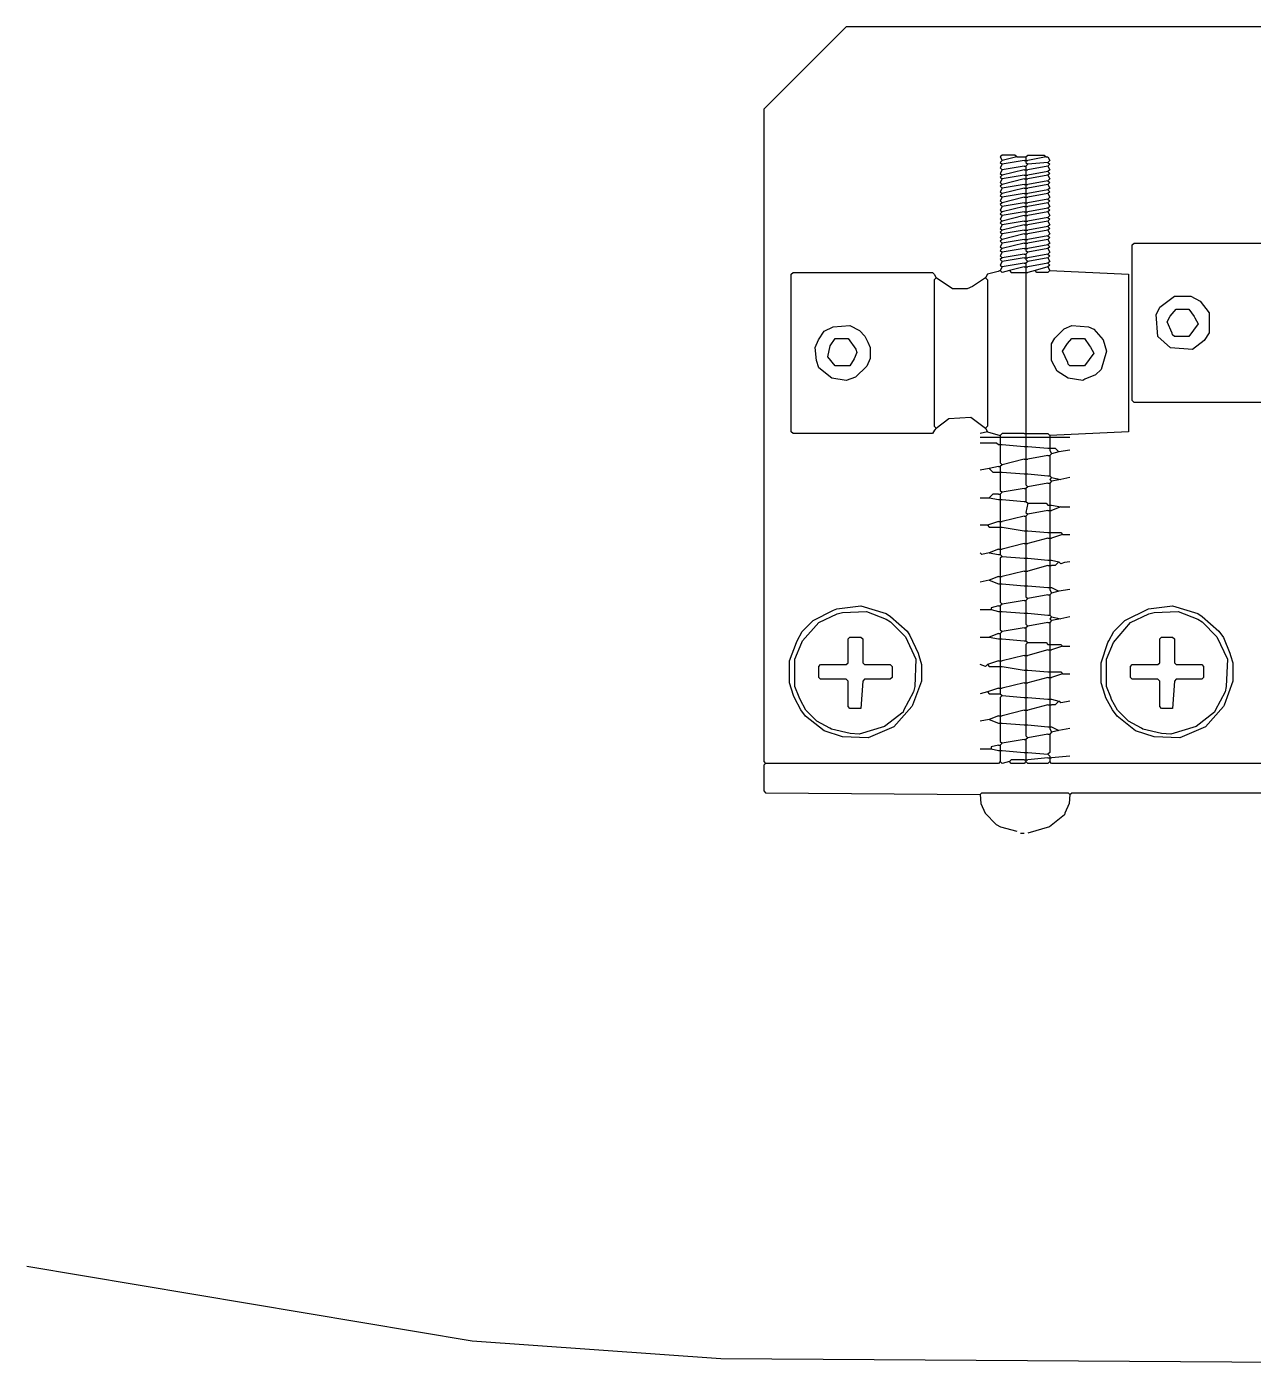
# Model space of a CAD drawing. Extents: x 49 to 882, y -9 to 1184.
# Drawn here: x 134.4 to 200.5, y 6.5 to 79 of the extents above; entities that cross this region are included whole.
import ezdxf

# ---------------------------------------------------------------- set-up
doc = ezdxf.new("R2010")
doc.units = 0
doc.layers.add('Body', color=7, linetype='CONTINUOUS')
doc.layers.add('Hrdware', color=7, linetype='CONTINUOUS')

msp = doc.modelspace()

# ---------------------------------------------------------------- linework, layer by layer
at = {"layer": 'Body', "linetype": 'CONTINUOUS'}
for p, q in [((158.379489, 8.052565, -2), (134.359798, 12.086997, -2)), ((171.795522, 7.099512, -2), (158.379489, 8.052565, -2)), ((255.848362, 6.544596, -2), (171.795522, 7.099512, -2))]:
    msp.add_line(p, q, dxfattribs=at)
at = {"layer": 'Hrdware', "linetype": 'CONTINUOUS'}
for p, q in [((187.754078, 71.948173, -1), (186.963169, 71.750446, -1)), ((188.149532, 71.750446, -1), (186.963169, 71.552719, -1)), ((187.754078, 71.948173, -1), (188.149532, 71.948173, -1)), ((188.149532, 71.948173, -1), (188.248396, 71.948173, -1)), ((188.149532, 71.750446, -1), (188.248396, 71.750446, -1)), ((188.248396, 71.948173, -1), (188.248396, 71.84931, -1)), ((188.248396, 71.84931, -1), (188.248396, 71.750446, -1)), ((188.248396, 71.750446, -1), (188.347259, 71.750446, -1)), ((188.248396, 71.750446, -1), (188.248396, 71.651583, -1)), ((189.335895, 71.948173, -1), (188.347259, 71.750446, -1)), ((188.149532, 71.453855, -1), (186.963169, 71.256128, -1)), ((188.149532, 71.256128, -1), (186.963169, 70.959537, -1)), ((188.149532, 71.453855, -1), (188.248396, 71.453855, -1)), ((188.149532, 71.256128, -1), (188.248396, 71.256128, -1)), ((188.248396, 71.651583, -1), (188.347259, 71.552719, -1)), ((188.347259, 71.552719, -1), (188.248396, 71.453855, -1)), ((188.248396, 71.453855, -1), (188.248396, 71.354992, -1)), ((188.248396, 71.354992, -1), (188.248396, 71.256128, -1)), ((188.248396, 71.256128, -1), (188.347259, 71.256128, -1)), ((188.248396, 71.256128, -1), (188.248396, 71.157264, -1)), ((188.248396, 71.157264, -1), (188.248396, 71.058401, -1)), ((188.248396, 71.058401, -1), (188.248396, 70.959537, -1)), ((189.434759, 71.651583, -1), (188.347259, 71.552719, -1)), ((189.434759, 71.453855, -1), (188.347259, 71.256128, -1)), ((189.434759, 71.157264, -1), (188.347259, 70.959537, -1)), ((188.149532, 70.959537, -1), (186.963169, 70.76181, -1)), ((188.149532, 70.76181, -1), (186.963169, 70.465219, -1)), ((188.149532, 70.465219, -1), (186.963169, 70.267492, -1)), ((188.149532, 70.267492, -1), (186.963169, 69.970901, -1)), ((188.149532, 70.959537, -1), (188.248396, 70.959537, -1)), ((188.149532, 70.76181, -1), (188.248396, 70.76181, -1)), ((188.149532, 70.465219, -1), (188.248396, 70.465219, -1)), ((188.149532, 70.267492, -1), (188.248396, 70.267492, -1)), ((188.248396, 70.959537, -1), (188.347259, 70.959537, -1)), ((188.248396, 70.959537, -1), (188.248396, 70.860673, -1)), ((188.248396, 70.860673, -1), (188.248396, 70.76181, -1)), ((188.248396, 70.76181, -1), (188.347259, 70.76181, -1)), ((188.248396, 70.76181, -1), (188.248396, 70.662946, -1)), ((188.248396, 70.662946, -1), (188.248396, 70.564083, -1)), ((188.248396, 70.564083, -1), (188.248396, 70.465219, -1)), ((188.248396, 70.465219, -1), (188.347259, 70.465219, -1)), ((188.248396, 70.465219, -1), (188.248396, 70.366355, -1)), ((188.248396, 70.366355, -1), (188.248396, 70.267492, -1)), ((188.248396, 70.267492, -1), (188.347259, 70.267492, -1)), ((188.248396, 70.267492, -1), (188.248396, 70.168628, -1)), ((189.434759, 70.959537, -1), (188.347259, 70.76181, -1)), ((189.434759, 70.662946, -1), (188.347259, 70.465219, -1)), ((189.434759, 70.465219, -1), (188.347259, 70.267492, -1)), ((188.149532, 69.970901, -1), (186.963169, 69.773173, -1)), ((188.149532, 69.773173, -1), (186.963169, 69.476583, -1)), ((188.149532, 69.970901, -1), (188.248396, 69.970901, -1)), ((188.149532, 69.773173, -1), (188.248396, 69.773173, -1)), ((188.248396, 70.168628, -1), (188.248396, 70.069764, -1)), ((188.248396, 70.069764, -1), (188.248396, 69.970901, -1)), ((188.248396, 69.970901, -1), (188.347259, 69.970901, -1)), ((188.248396, 69.970901, -1), (188.248396, 69.872037, -1)), ((188.248396, 69.872037, -1), (188.248396, 69.773173, -1)), ((188.248396, 69.773173, -1), (188.347259, 69.773173, -1)), ((188.248396, 69.773173, -1), (188.248396, 69.67431, -1)), ((188.248396, 69.67431, -1), (188.248396, 69.575446, -1)), ((188.248396, 69.575446, -1), (188.248396, 69.476583, -1)), ((189.434759, 70.168628, -1), (188.347259, 69.970901, -1)), ((189.434759, 69.970901, -1), (188.347259, 69.773173, -1)), ((189.434759, 69.67431, -1), (188.347259, 69.476583, -1)), ((188.149532, 69.476583, -1), (186.963169, 69.278855, -1)), ((188.149532, 69.278855, -1), (186.963169, 68.982264, -1)), ((188.149532, 68.982264, -1), (186.963169, 68.784537, -1)), ((188.149532, 69.476583, -1), (188.248396, 69.476583, -1)), ((188.149532, 69.278855, -1), (188.248396, 69.278855, -1)), ((188.149532, 68.982264, -1), (188.248396, 68.982264, -1)), ((188.248396, 69.476583, -1), (188.347259, 69.476583, -1)), ((188.248396, 69.476583, -1), (188.248396, 69.377719, -1)), ((188.248396, 69.377719, -1), (188.248396, 69.278855, -1)), ((188.248396, 69.278855, -1), (188.347259, 69.278855, -1)), ((188.248396, 69.278855, -1), (188.248396, 69.179992, -1)), ((188.248396, 69.179992, -1), (188.248396, 69.081128, -1)), ((188.248396, 69.081128, -1), (188.248396, 68.982264, -1)), ((188.248396, 68.982264, -1), (188.347259, 68.982264, -1)), ((188.248396, 68.982264, -1), (188.248396, 68.883401, -1)), ((188.248396, 68.883401, -1), (188.248396, 68.784537, -1)), ((189.434759, 69.476583, -1), (188.347259, 69.278855, -1)), ((189.434759, 69.179992, -1), (188.347259, 68.982264, -1)), ((189.434759, 68.982264, -1), (188.347259, 68.784537, -1)), ((188.149532, 68.784537, -1), (186.963169, 68.487946, -1)), ((188.149532, 68.487946, -1), (186.963169, 68.290219, -1)), ((188.149532, 68.290219, -1), (186.963169, 67.993628, -1)), ((188.149532, 68.784537, -1), (188.248396, 68.784537, -1)), ((188.149532, 68.487946, -1), (188.248396, 68.487946, -1)), ((188.149532, 68.290219, -1), (188.248396, 68.290219, -1)), ((188.248396, 68.784537, -1), (188.347259, 68.784537, -1)), ((188.248396, 68.784537, -1), (188.248396, 68.685673, -1)), ((188.248396, 68.685673, -1), (188.248396, 68.58681, -1)), ((188.248396, 68.58681, -1), (188.248396, 68.487946, -1)), ((188.248396, 68.487946, -1), (188.347259, 68.487946, -1)), ((188.248396, 68.487946, -1), (188.248396, 68.389083, -1)), ((188.248396, 68.389083, -1), (188.248396, 68.290219, -1)), ((188.248396, 68.290219, -1), (188.347259, 68.290219, -1)), ((188.248396, 68.290219, -1), (188.248396, 68.191355, -1)), ((188.248396, 68.191355, -1), (188.248396, 68.092492, -1)), ((188.248396, 68.092492, -1), (188.248396, 67.993628, -1)), ((189.434759, 68.685673, -1), (188.347259, 68.487946, -1)), ((189.434759, 68.487946, -1), (188.347259, 68.290219, -1)), ((189.434759, 68.191355, -1), (188.347259, 67.993628, -1)), ((188.149532, 67.993628, -1), (186.963169, 67.795901, -1)), ((188.149532, 67.795901, -1), (186.963169, 67.49931, -1)), ((188.149532, 67.49931, -1), (186.963169, 67.301583, -1)), ((188.149532, 67.993628, -1), (188.248396, 67.993628, -1)), ((188.149532, 67.795901, -1), (188.248396, 67.795901, -1)), ((188.149532, 67.49931, -1), (188.248396, 67.49931, -1)), ((188.248396, 67.993628, -1), (188.347259, 67.993628, -1)), ((188.248396, 67.993628, -1), (188.248396, 67.894764, -1)), ((188.248396, 67.894764, -1), (188.248396, 67.795901, -1)), ((188.248396, 67.795901, -1), (188.347259, 67.795901, -1)), ((188.248396, 67.795901, -1), (188.248396, 67.697037, -1)), ((188.248396, 67.697037, -1), (188.248396, 67.598173, -1)), ((188.248396, 67.598173, -1), (188.248396, 67.49931, -1)), ((188.248396, 67.49931, -1), (188.347259, 67.49931, -1)), ((188.248396, 67.49931, -1), (188.248396, 67.400446, -1)), ((188.248396, 67.400446, -1), (188.248396, 67.301583, -1)), ((189.434759, 67.993628, -1), (188.347259, 67.795901, -1)), ((189.434759, 67.697037, -1), (188.347259, 67.49931, -1)), ((189.434759, 67.49931, -1), (188.347259, 67.301583, -1)), ((188.149532, 67.301583, -1), (186.963169, 67.004992, -1)), ((188.149532, 67.004992, -1), (186.963169, 66.807264, -1)), ((188.149532, 66.708401, -1), (186.963169, 66.510673, -1)), ((188.149532, 67.301583, -1), (188.248396, 67.301583, -1)), ((188.149532, 67.004992, -1), (188.248396, 67.004992, -1)), ((188.149532, 66.708401, -1), (188.248396, 66.708401, -1)), ((188.248396, 67.301583, -1), (188.347259, 67.301583, -1)), ((188.248396, 67.301583, -1), (188.248396, 67.202719, -1)), ((188.248396, 67.202719, -1), (188.248396, 67.103855, -1)), ((188.248396, 67.103855, -1), (188.248396, 67.004992, -1)), ((188.248396, 67.004992, -1), (188.347259, 67.004992, -1)), ((188.248396, 67.004992, -1), (188.248396, 66.906128, -1)), ((188.248396, 66.906128, -1), (188.347259, 66.807264, -1)), ((188.347259, 66.807264, -1), (188.248396, 66.708401, -1)), ((188.248396, 66.708401, -1), (188.248396, 66.609537, -1)), ((189.434759, 67.202719, -1), (188.347259, 67.004992, -1)), ((189.434759, 67.004992, -1), (188.347259, 66.807264, -1)), ((189.434759, 66.708401, -1), (188.347259, 66.510673, -1)), ((186.963169, 66.016355, -1), (186.864306, 65.818628, -1)), ((188.149532, 66.510673, -1), (186.963169, 66.312946, -1)), ((188.149532, 66.214083, -1), (186.963169, 66.016355, -1)), ((188.149532, 66.016355, -1), (187.358624, 65.818628, -1)), ((188.149532, 66.510673, -1), (188.248396, 66.510673, -1)), ((188.149532, 66.214083, -1), (188.248396, 66.214083, -1)), ((188.149532, 66.016355, -1), (188.248396, 66.016355, -1)), ((188.248396, 66.609537, -1), (188.248396, 66.510673, -1)), ((188.248396, 66.510673, -1), (188.347259, 66.510673, -1)), ((188.248396, 66.510673, -1), (188.248396, 66.41181, -1)), ((188.248396, 66.41181, -1), (188.347259, 66.312946, -1)), ((188.347259, 66.312946, -1), (188.248396, 66.214083, -1)), ((188.248396, 66.214083, -1), (188.248396, 66.115219, -1)), ((188.248396, 66.115219, -1), (188.248396, 66.016355, -1)), ((188.248396, 66.016355, -1), (188.347259, 66.016355, -1)), ((188.248396, 66.016355, -1), (188.248396, 65.917492, -1)), ((188.248396, 65.917492, -1), (188.248396, 65.818628, -1)), ((189.434759, 66.510673, -1), (188.347259, 66.312946, -1)), ((189.434759, 66.214083, -1), (188.347259, 66.016355, -1)), ((189.434759, 66.016355, -1), (188.742714, 65.818628, -1)), ((189.434759, 66.016355, -1), (189.533622, 65.818628, -1)), ((188.149532, 65.719764, -1), (188.248396, 65.719764, -1)), ((188.248396, 65.818628, -1), (188.248396, 65.719764, -1)), ((188.248396, 65.719764, -1), (188.347259, 65.719764, -1)), ((188.248396, 65.719764, -1), (188.248396, 65.620901, -1)), ((188.248396, 65.620901, -1), (188.248396, 57.118628, -1)), ((188.742714, 65.818628, -1), (188.347259, 65.719764, -1)), ((186.073397, 57.316355, -1), (186.17226, 57.118628, -1)), ((186.17226, 57.118628, -1), (185.776806, 57.019764, -1)), ((185.776806, 56.822037, -1), (186.765442, 56.822037, -1)), ((186.17226, 57.118628, -1), (186.864306, 56.920901, -1)), ((186.765442, 56.822037, -1), (186.864306, 56.822037, -1)), ((186.864306, 56.920901, -1), (186.864306, 56.822037, -1)), ((186.864306, 56.822037, -1), (186.963169, 56.822037, -1)), ((186.864306, 56.822037, -1), (186.864306, 56.723173, -1)), ((186.864306, 56.723173, -1), (186.864306, 56.525446, -1)), ((186.864306, 56.525446, -1), (186.864306, 56.426583, -1)), ((186.963169, 56.822037, -1), (188.149532, 56.822037, -1)), ((188.149532, 57.019764, -1), (188.248396, 57.019764, -1)), ((188.149532, 56.822037, -1), (188.248396, 56.822037, -1)), ((188.248396, 57.118628, -1), (188.248396, 57.019764, -1)), ((188.248396, 57.019764, -1), (188.347259, 57.019764, -1)), ((188.248396, 57.019764, -1), (188.248396, 56.920901, -1)), ((188.248396, 56.920901, -1), (188.248396, 56.822037, -1)), ((188.248396, 56.822037, -1), (188.347259, 56.822037, -1)), ((188.248396, 56.822037, -1), (188.248396, 56.723173, -1)), ((188.248396, 56.723173, -1), (188.248396, 56.426583, -1)), ((188.347259, 56.822037, -1), (189.434759, 56.822037, -1)), ((189.434759, 56.822037, -1), (189.533622, 56.822037, -1)), ((189.533622, 56.920901, -1), (189.533622, 56.822037, -1)), ((189.533622, 56.822037, -1), (189.632486, 56.822037, -1)), ((189.533622, 56.822037, -1), (189.533622, 56.723173, -1)), ((189.533622, 56.723173, -1), (189.533622, 56.327719, -1)), ((189.632486, 56.822037, -1), (190.621122, 56.822037, -1)), ((186.765442, 56.426583, -1), (186.864306, 56.426583, -1)), ((186.864306, 56.426583, -1), (186.963169, 56.426583, -1)), ((186.864306, 56.426583, -1), (186.864306, 56.327719, -1)), ((186.963169, 56.426583, -1), (188.149532, 56.327719, -1)), ((188.149532, 56.327719, -1), (188.248396, 56.327719, -1)), ((188.248396, 56.426583, -1), (188.248396, 56.327719, -1)), ((188.248396, 56.327719, -1), (188.347259, 56.327719, -1)), ((188.248396, 56.327719, -1), (188.248396, 56.228855, -1)), ((188.248396, 56.228855, -1), (188.248396, 55.734537, -1)), ((188.347259, 56.327719, -1), (189.434759, 56.228855, -1)), ((189.434759, 55.833401, -1), (188.347259, 55.635673, -1)), ((189.434759, 56.228855, -1), (189.533622, 56.228855, -1)), ((189.434759, 55.833401, -1), (189.533622, 55.833401, -1)), ((189.533622, 56.327719, -1), (189.533622, 56.228855, -1)), ((189.533622, 56.228855, -1), (189.632486, 56.228855, -1)), ((189.533622, 56.228855, -1), (189.533622, 56.129992, -1)), ((189.533622, 56.129992, -1), (189.632486, 55.932264, -1)), ((189.632486, 55.932264, -1), (189.533622, 55.833401, -1)), ((189.533622, 55.833401, -1), (189.533622, 55.734537, -1)), ((190.02794, 56.031128, -1), (189.632486, 55.932264, -1)), ((190.621122, 56.129992, -1), (190.02794, 56.031128, -1)), ((186.271124, 55.141355, -1), (185.776806, 55.042492, -1)), ((186.765442, 55.240219, -1), (186.271124, 55.141355, -1)), ((186.765442, 55.240219, -1), (186.864306, 55.240219, -1)), ((186.963169, 55.339083, -1), (186.864306, 55.240219, -1)), ((186.864306, 55.240219, -1), (186.864306, 55.141355, -1)), ((186.864306, 55.141355, -1), (186.864306, 55.042492, -1)), ((186.864306, 55.042492, -1), (186.864306, 54.943628, -1)), ((188.149532, 55.635673, -1), (186.963169, 55.339083, -1)), ((188.149532, 55.635673, -1), (188.248396, 55.635673, -1)), ((188.248396, 55.734537, -1), (188.248396, 55.635673, -1)), ((188.248396, 55.635673, -1), (188.347259, 55.635673, -1)), ((188.248396, 55.635673, -1), (188.248396, 55.53681, -1)), ((188.248396, 55.53681, -1), (188.248396, 54.943628, -1)), ((189.533622, 55.734537, -1), (189.533622, 54.844764, -1)), ((186.765442, 54.943628, -1), (186.864306, 54.943628, -1)), ((186.864306, 54.943628, -1), (186.963169, 54.943628, -1)), ((186.864306, 54.943628, -1), (186.864306, 54.844764, -1)), ((186.963169, 54.943628, -1), (188.149532, 54.844764, -1)), ((188.149532, 54.844764, -1), (188.248396, 54.844764, -1)), ((188.248396, 54.943628, -1), (188.248396, 54.844764, -1)), ((188.248396, 54.844764, -1), (188.347259, 54.844764, -1)), ((188.248396, 54.844764, -1), (188.248396, 54.745901, -1)), ((188.347259, 54.844764, -1), (189.434759, 54.745901, -1)), ((189.434759, 54.350446, -1), (188.347259, 54.152719, -1)), ((189.434759, 54.745901, -1), (189.533622, 54.745901, -1)), ((189.434759, 54.350446, -1), (189.533622, 54.350446, -1)), ((189.533622, 54.844764, -1), (189.533622, 54.745901, -1)), ((189.533622, 54.745901, -1), (189.632486, 54.647037, -1)), ((189.632486, 54.44931, -1), (189.533622, 54.350446, -1)), ((189.533622, 54.350446, -1), (189.533622, 54.251583, -1)), ((189.632486, 54.647037, -1), (190.126804, 54.548173, -1)), ((190.126804, 54.548173, -1), (189.632486, 54.44931, -1)), ((190.621122, 54.647037, -1), (190.126804, 54.548173, -1)), ((186.765442, 53.757264, -1), (186.864306, 53.757264, -1)), ((186.963169, 53.856128, -1), (186.864306, 53.757264, -1)), ((186.864306, 53.757264, -1), (186.864306, 53.658401, -1)), ((186.864306, 53.658401, -1), (186.864306, 53.559537, -1)), ((188.149532, 54.053855, -1), (186.963169, 53.856128, -1)), ((188.149532, 54.053855, -1), (188.248396, 54.053855, -1)), ((188.347259, 54.152719, -1), (188.248396, 54.053855, -1)), ((188.248396, 54.053855, -1), (188.248396, 53.954992, -1)), ((188.248396, 53.954992, -1), (188.248396, 53.460673, -1)), ((189.533622, 54.251583, -1), (189.533622, 53.262946, -1)), ((185.776806, 53.559537, -1), (186.271124, 53.559537, -1)), ((186.271124, 53.559537, -1), (186.765442, 53.460673, -1)), ((186.765442, 53.460673, -1), (186.864306, 53.460673, -1)), ((186.864306, 53.559537, -1), (186.864306, 53.460673, -1)), ((186.864306, 53.460673, -1), (186.963169, 53.460673, -1)), ((186.864306, 53.460673, -1), (186.864306, 53.36181, -1)), ((186.864306, 53.36181, -1), (186.864306, 52.373173, -1)), ((186.963169, 53.460673, -1), (188.149532, 53.36181, -1)), ((188.149532, 53.36181, -1), (188.248396, 53.36181, -1)), ((188.248396, 53.460673, -1), (188.248396, 53.36181, -1)), ((188.248396, 53.36181, -1), (188.347259, 53.262946, -1)), ((189.434759, 53.164083, -1), (189.533622, 53.164083, -1)), ((189.533622, 53.262946, -1), (189.533622, 53.164083, -1)), ((189.533622, 53.164083, -1), (189.632486, 53.164083, -1)), ((189.533622, 53.164083, -1), (189.533622, 53.065219, -1)), ((189.533622, 53.065219, -1), (189.533622, 52.966355, -1)), ((189.533622, 52.966355, -1), (189.533622, 52.867492, -1)), ((189.632486, 53.164083, -1), (190.126804, 53.065219, -1)), ((190.126804, 53.065219, -1), (189.632486, 52.867492, -1)), ((190.126804, 53.065219, -1), (190.621122, 53.065219, -1)), ((186.765442, 52.27431, -1), (186.17226, 52.076583, -1)), ((186.765442, 52.27431, -1), (186.864306, 52.27431, -1)), ((186.864306, 52.373173, -1), (186.864306, 52.27431, -1)), ((186.864306, 52.27431, -1), (186.963169, 52.27431, -1)), ((186.864306, 52.27431, -1), (186.864306, 52.175446, -1)), ((186.864306, 52.175446, -1), (186.864306, 52.076583, -1)), ((188.149532, 52.570901, -1), (186.963169, 52.27431, -1)), ((188.149532, 52.570901, -1), (188.248396, 52.570901, -1)), ((188.347259, 52.669764, -1), (188.248396, 52.570901, -1)), ((188.248396, 52.570901, -1), (188.248396, 52.472037, -1)), ((188.248396, 52.472037, -1), (188.248396, 51.878855, -1)), ((189.434759, 52.867492, -1), (188.347259, 52.669764, -1)), ((189.434759, 52.867492, -1), (189.533622, 52.867492, -1)), ((189.533622, 52.867492, -1), (189.632486, 52.867492, -1)), ((189.533622, 52.867492, -1), (189.533622, 52.768628, -1)), ((189.533622, 52.768628, -1), (189.533622, 51.779992, -1)), ((186.17226, 52.076583, -1), (185.776806, 52.076583, -1)), ((186.765442, 51.977719, -1), (186.864306, 51.977719, -1)), ((186.864306, 52.076583, -1), (186.864306, 51.977719, -1)), ((186.864306, 51.977719, -1), (186.963169, 51.977719, -1)), ((186.864306, 51.977719, -1), (186.864306, 51.878855, -1)), ((186.864306, 51.878855, -1), (186.864306, 50.890219, -1)), ((186.963169, 51.977719, -1), (188.149532, 51.779992, -1)), ((188.149532, 51.779992, -1), (188.248396, 51.779992, -1)), ((188.248396, 51.878855, -1), (188.248396, 51.779992, -1)), ((188.248396, 51.779992, -1), (188.347259, 51.779992, -1)), ((188.248396, 51.779992, -1), (188.248396, 51.681128, -1)), ((188.248396, 51.681128, -1), (188.248396, 51.18681, -1)), ((188.347259, 51.779992, -1), (189.434759, 51.681128, -1)), ((189.434759, 51.681128, -1), (189.533622, 51.681128, -1)), ((189.533622, 51.779992, -1), (189.533622, 51.681128, -1)), ((189.533622, 51.681128, -1), (189.632486, 51.681128, -1)), ((189.533622, 51.681128, -1), (189.533622, 51.582264, -1)), ((189.533622, 51.582264, -1), (189.533622, 51.483401, -1)), ((189.533622, 51.483401, -1), (189.533622, 51.384537, -1)), ((190.225668, 51.582264, -1), (189.632486, 51.384537, -1)), ((190.225668, 51.582264, -1), (190.621122, 51.582264, -1)), ((186.765442, 50.791355, -1), (186.271124, 50.593628, -1)), ((186.765442, 50.791355, -1), (186.864306, 50.791355, -1)), ((186.864306, 50.890219, -1), (186.864306, 50.791355, -1)), ((186.864306, 50.791355, -1), (186.963169, 50.791355, -1)), ((186.864306, 50.791355, -1), (186.864306, 50.692492, -1)), ((188.149532, 51.087946, -1), (186.963169, 50.791355, -1)), ((188.149532, 51.087946, -1), (188.248396, 51.087946, -1)), ((188.248396, 51.18681, -1), (188.248396, 51.087946, -1)), ((188.248396, 51.087946, -1), (188.347259, 51.087946, -1)), ((188.248396, 51.087946, -1), (188.248396, 50.989083, -1)), ((188.248396, 50.989083, -1), (188.248396, 50.395901, -1)), ((189.434759, 51.384537, -1), (188.347259, 51.087946, -1)), ((189.434759, 51.384537, -1), (189.533622, 51.384537, -1)), ((189.533622, 51.384537, -1), (189.632486, 51.384537, -1)), ((189.533622, 51.384537, -1), (189.533622, 51.285673, -1)), ((189.533622, 51.285673, -1), (189.533622, 50.297037, -1)), ((186.271124, 50.593628, -1), (186.765442, 50.494764, -1)), ((186.765442, 50.494764, -1), (186.864306, 50.494764, -1)), ((186.864306, 50.692492, -1), (186.864306, 50.593628, -1)), ((186.864306, 50.593628, -1), (186.864306, 50.494764, -1)), ((186.864306, 50.494764, -1), (186.963169, 50.395901, -1)), ((186.963169, 50.395901, -1), (188.149532, 50.297037, -1)), ((188.149532, 50.297037, -1), (188.248396, 50.297037, -1)), ((188.248396, 50.395901, -1), (188.248396, 50.297037, -1)), ((188.248396, 50.297037, -1), (188.347259, 50.297037, -1)), ((188.248396, 50.297037, -1), (188.248396, 50.198173, -1)), ((188.248396, 50.198173, -1), (188.248396, 49.703855, -1)), ((188.347259, 50.297037, -1), (189.434759, 50.198173, -1)), ((189.434759, 50.198173, -1), (189.533622, 50.198173, -1)), ((189.533622, 50.297037, -1), (189.533622, 50.198173, -1)), ((189.533622, 50.198173, -1), (189.632486, 50.198173, -1)), ((189.533622, 50.198173, -1), (189.533622, 50.09931, -1)), ((189.533622, 50.09931, -1), (189.533622, 50.000446, -1)), ((189.533622, 50.000446, -1), (189.533622, 49.901583, -1)), ((189.632486, 50.198173, -1), (190.02794, 50.09931, -1)), ((186.765442, 49.308401, -1), (186.271124, 49.110673, -1)), ((186.765442, 49.308401, -1), (186.864306, 49.308401, -1)), ((186.864306, 49.407264, -1), (186.864306, 49.308401, -1)), ((186.864306, 49.308401, -1), (186.963169, 49.308401, -1)), ((186.864306, 49.308401, -1), (186.864306, 49.209537, -1)), ((188.149532, 49.604992, -1), (186.963169, 49.308401, -1)), ((188.149532, 49.604992, -1), (188.248396, 49.604992, -1)), ((188.248396, 49.703855, -1), (188.248396, 49.604992, -1)), ((188.248396, 49.604992, -1), (188.347259, 49.604992, -1)), ((188.248396, 49.604992, -1), (188.248396, 49.506128, -1)), ((188.248396, 49.506128, -1), (188.248396, 48.912946, -1)), ((189.434759, 49.901583, -1), (188.347259, 49.604992, -1)), ((189.434759, 49.901583, -1), (189.533622, 49.901583, -1)), ((189.533622, 49.901583, -1), (189.632486, 49.901583, -1)), ((189.533622, 49.901583, -1), (189.533622, 49.802719, -1)), ((189.533622, 49.802719, -1), (189.533622, 48.814083, -1)), ((186.271124, 49.110673, -1), (185.776806, 49.01181, -1)), ((186.271124, 49.110673, -1), (186.765442, 48.912946, -1)), ((186.765442, 48.912946, -1), (186.864306, 48.912946, -1)), ((186.864306, 49.209537, -1), (186.864306, 49.01181, -1)), ((186.864306, 49.01181, -1), (186.864306, 48.912946, -1)), ((186.864306, 48.912946, -1), (186.963169, 48.912946, -1)), ((186.864306, 48.912946, -1), (186.864306, 48.814083, -1)), ((186.963169, 48.912946, -1), (188.149532, 48.814083, -1)), ((188.149532, 48.814083, -1), (188.248396, 48.814083, -1)), ((188.248396, 48.912946, -1), (188.248396, 48.814083, -1)), ((188.248396, 48.814083, -1), (188.347259, 48.814083, -1)), ((188.248396, 48.814083, -1), (188.248396, 48.715219, -1)), ((188.347259, 48.814083, -1), (189.434759, 48.715219, -1)), ((189.434759, 48.715219, -1), (189.533622, 48.715219, -1)), ((189.533622, 48.814083, -1), (189.533622, 48.715219, -1)), ((189.533622, 48.715219, -1), (189.632486, 48.715219, -1)), ((189.533622, 48.715219, -1), (189.533622, 48.616355, -1)), ((189.533622, 48.616355, -1), (189.632486, 48.418628, -1)), ((189.632486, 48.715219, -1), (190.02794, 48.517492, -1)), ((190.621122, 48.616355, -1), (190.02794, 48.517492, -1)), ((186.963169, 47.825446, -1), (186.864306, 47.726583, -1)), ((188.149532, 48.023173, -1), (186.963169, 47.825446, -1)), ((188.149532, 48.023173, -1), (188.248396, 48.023173, -1)), ((188.347259, 48.122037, -1), (188.248396, 48.023173, -1)), ((188.248396, 48.023173, -1), (188.248396, 47.92431, -1)), ((188.248396, 47.92431, -1), (188.248396, 47.429992, -1)), ((189.434759, 48.319764, -1), (188.347259, 48.122037, -1)), ((189.434759, 48.319764, -1), (189.533622, 48.319764, -1)), ((189.632486, 48.418628, -1), (189.533622, 48.319764, -1)), ((189.533622, 48.319764, -1), (189.533622, 48.220901, -1)), ((189.533622, 48.220901, -1), (189.533622, 47.331128, -1)), ((190.02794, 48.517492, -1), (189.632486, 48.418628, -1)), ((185.776806, 47.528855, -1), (186.271124, 47.528855, -1)), ((186.271124, 47.528855, -1), (186.369988, 47.528855, -1)), ((186.765442, 47.726583, -1), (186.369988, 47.627719, -1)), ((186.369988, 47.627719, -1), (186.369988, 47.528855, -1)), ((186.369988, 47.528855, -1), (186.765442, 47.429992, -1)), ((186.765442, 47.726583, -1), (186.864306, 47.726583, -1)), ((186.765442, 47.429992, -1), (186.864306, 47.429992, -1)), ((186.864306, 47.726583, -1), (186.864306, 47.627719, -1)), ((186.864306, 47.627719, -1), (186.864306, 47.528855, -1)), ((186.864306, 47.528855, -1), (186.864306, 47.429992, -1)), ((186.864306, 47.429992, -1), (186.963169, 47.429992, -1)), ((186.864306, 47.429992, -1), (186.864306, 47.331128, -1)), ((186.963169, 47.429992, -1), (188.149532, 47.331128, -1)), ((188.149532, 47.331128, -1), (188.248396, 47.331128, -1)), ((188.248396, 47.429992, -1), (188.248396, 47.331128, -1)), ((188.248396, 47.331128, -1), (188.347259, 47.331128, -1)), ((188.248396, 47.331128, -1), (188.248396, 47.232264, -1)), ((188.347259, 47.331128, -1), (189.434759, 47.232264, -1)), ((189.434759, 47.232264, -1), (189.533622, 47.232264, -1)), ((189.533622, 47.331128, -1), (189.533622, 47.232264, -1)), ((189.533622, 47.232264, -1), (189.632486, 47.133401, -1)), ((189.632486, 47.133401, -1), (190.126804, 47.034537, -1)), ((190.621122, 47.133401, -1), (190.126804, 47.034537, -1)), ((188.149532, 46.540219, -1), (186.963169, 46.342492, -1)), ((188.149532, 46.540219, -1), (188.248396, 46.540219, -1)), ((188.347259, 46.639083, -1), (188.248396, 46.540219, -1)), ((188.248396, 46.540219, -1), (188.248396, 46.441355, -1)), ((188.248396, 46.441355, -1), (188.248396, 45.947037, -1)), ((189.434759, 46.83681, -1), (188.347259, 46.639083, -1)), ((189.434759, 46.83681, -1), (189.533622, 46.83681, -1)), ((189.632486, 46.935673, -1), (189.533622, 46.83681, -1)), ((189.533622, 46.83681, -1), (189.533622, 46.737946, -1)), ((189.533622, 46.737946, -1), (189.533622, 45.74931, -1)), ((190.126804, 47.034537, -1), (189.632486, 46.935673, -1)), ((185.776806, 46.045901, -1), (186.271124, 46.045901, -1)), ((186.765442, 46.243628, -1), (186.271124, 46.045901, -1)), ((186.271124, 46.045901, -1), (186.765442, 45.947037, -1)), ((186.765442, 46.243628, -1), (186.864306, 46.243628, -1)), ((186.765442, 45.947037, -1), (186.864306, 45.947037, -1)), ((186.963169, 46.342492, -1), (186.864306, 46.243628, -1)), ((186.864306, 46.243628, -1), (186.864306, 46.144764, -1)), ((186.864306, 46.144764, -1), (186.864306, 46.045901, -1)), ((186.864306, 46.045901, -1), (186.864306, 45.947037, -1)), ((186.864306, 45.947037, -1), (186.963169, 45.947037, -1)), ((186.864306, 45.947037, -1), (186.864306, 45.848173, -1)), ((186.864306, 45.848173, -1), (186.864306, 44.859537, -1)), ((186.963169, 45.947037, -1), (188.149532, 45.848173, -1)), ((188.149532, 45.848173, -1), (188.248396, 45.848173, -1)), ((188.248396, 45.947037, -1), (188.248396, 45.848173, -1)), ((188.248396, 45.848173, -1), (188.347259, 45.74931, -1)), ((189.434759, 45.650446, -1), (189.533622, 45.650446, -1)), ((189.533622, 45.74931, -1), (189.533622, 45.650446, -1)), ((189.533622, 45.650446, -1), (189.632486, 45.650446, -1)), ((189.533622, 45.650446, -1), (189.533622, 45.551583, -1)), ((188.149532, 45.057264, -1), (186.963169, 44.760673, -1)), ((188.149532, 45.057264, -1), (188.248396, 45.057264, -1)), ((188.248396, 45.156128, -1), (188.248396, 45.057264, -1)), ((188.248396, 45.057264, -1), (188.347259, 45.057264, -1)), ((188.248396, 45.057264, -1), (188.248396, 44.958401, -1)), ((188.248396, 44.958401, -1), (188.248396, 44.365219, -1)), ((189.434759, 45.353855, -1), (188.347259, 45.057264, -1)), ((189.434759, 45.353855, -1), (189.533622, 45.353855, -1)), ((189.533622, 45.551583, -1), (189.533622, 45.452719, -1)), ((189.533622, 45.452719, -1), (189.533622, 45.353855, -1)), ((189.533622, 45.353855, -1), (189.632486, 45.353855, -1)), ((189.533622, 45.353855, -1), (189.533622, 45.254992, -1)), ((189.533622, 45.254992, -1), (189.533622, 44.266355, -1)), ((190.225668, 45.551583, -1), (189.632486, 45.353855, -1)), ((190.225668, 45.551583, -1), (190.621122, 45.551583, -1)), ((186.765442, 44.760673, -1), (186.17226, 44.562946, -1)), ((186.765442, 44.760673, -1), (186.864306, 44.760673, -1)), ((186.765442, 44.464083, -1), (186.864306, 44.464083, -1)), ((186.864306, 44.859537, -1), (186.864306, 44.760673, -1)), ((186.864306, 44.760673, -1), (186.963169, 44.760673, -1)), ((186.864306, 44.760673, -1), (186.864306, 44.66181, -1)), ((186.864306, 44.66181, -1), (186.864306, 44.562946, -1)), ((186.864306, 44.562946, -1), (186.864306, 44.464083, -1)), ((186.864306, 44.464083, -1), (186.963169, 44.464083, -1)), ((186.864306, 44.464083, -1), (186.864306, 44.365219, -1)), ((186.864306, 44.365219, -1), (186.864306, 43.376583, -1)), ((186.963169, 44.464083, -1), (188.149532, 44.266355, -1)), ((188.149532, 44.266355, -1), (188.248396, 44.266355, -1)), ((188.248396, 44.365219, -1), (188.248396, 44.266355, -1)), ((188.248396, 44.266355, -1), (188.347259, 44.266355, -1)), ((188.248396, 44.266355, -1), (188.248396, 44.167492, -1)), ((188.347259, 44.266355, -1), (189.434759, 44.167492, -1)), ((189.533622, 44.266355, -1), (189.533622, 44.167492, -1)), ((188.149532, 43.57431, -1), (186.963169, 43.277719, -1)), ((188.149532, 43.57431, -1), (188.248396, 43.57431, -1)), ((188.248396, 44.167492, -1), (188.248396, 43.673173, -1)), ((188.248396, 43.673173, -1), (188.248396, 43.57431, -1)), ((188.248396, 43.57431, -1), (188.347259, 43.57431, -1)), ((188.248396, 43.57431, -1), (188.248396, 43.475446, -1)), ((188.248396, 43.475446, -1), (188.248396, 42.882264, -1)), ((189.434759, 43.870901, -1), (188.347259, 43.57431, -1)), ((189.434759, 44.167492, -1), (189.533622, 44.167492, -1)), ((189.434759, 43.870901, -1), (189.533622, 43.870901, -1)), ((189.533622, 44.167492, -1), (189.632486, 44.167492, -1)), ((189.533622, 44.167492, -1), (189.533622, 44.068628, -1)), ((189.533622, 44.068628, -1), (189.533622, 43.969764, -1)), ((189.533622, 43.969764, -1), (189.533622, 43.870901, -1)), ((189.533622, 43.870901, -1), (189.632486, 43.870901, -1)), ((189.533622, 43.870901, -1), (189.533622, 43.772037, -1)), ((189.533622, 43.772037, -1), (189.533622, 42.783401, -1)), ((190.225668, 44.068628, -1), (189.632486, 43.870901, -1)), ((190.225668, 44.068628, -1), (190.621122, 44.068628, -1)), ((186.17226, 43.079992, -1), (185.776806, 42.981128, -1)), ((186.765442, 43.277719, -1), (186.17226, 43.079992, -1)), ((186.765442, 43.277719, -1), (186.864306, 43.277719, -1)), ((186.765442, 42.981128, -1), (186.864306, 42.981128, -1)), ((186.864306, 43.376583, -1), (186.864306, 43.277719, -1)), ((186.864306, 43.277719, -1), (186.963169, 43.277719, -1)), ((186.864306, 43.277719, -1), (186.864306, 43.178855, -1)), ((186.864306, 43.178855, -1), (186.864306, 43.079992, -1)), ((186.864306, 43.079992, -1), (186.864306, 42.981128, -1)), ((186.864306, 42.981128, -1), (186.963169, 42.882264, -1)), ((186.963169, 42.882264, -1), (188.149532, 42.783401, -1)), ((188.149532, 42.783401, -1), (188.248396, 42.783401, -1)), ((188.248396, 42.882264, -1), (188.248396, 42.783401, -1)), ((188.248396, 42.783401, -1), (188.347259, 42.783401, -1)), ((188.248396, 42.783401, -1), (188.248396, 42.684537, -1)), ((188.347259, 42.783401, -1), (189.434759, 42.684537, -1)), ((189.533622, 42.783401, -1), (189.533622, 42.684537, -1)), ((188.149532, 42.091355, -1), (186.963169, 41.794764, -1)), ((188.149532, 42.091355, -1), (188.248396, 42.091355, -1)), ((188.248396, 42.684537, -1), (188.248396, 42.190219, -1)), ((188.248396, 42.190219, -1), (188.248396, 42.091355, -1)), ((188.248396, 42.091355, -1), (188.347259, 42.091355, -1)), ((188.248396, 42.091355, -1), (188.248396, 41.992492, -1)), ((189.434759, 42.387946, -1), (188.347259, 42.091355, -1)), ((189.434759, 42.684537, -1), (189.533622, 42.684537, -1)), ((189.434759, 42.387946, -1), (189.533622, 42.387946, -1)), ((189.533622, 42.684537, -1), (189.632486, 42.684537, -1)), ((189.533622, 42.684537, -1), (189.533622, 42.585673, -1)), ((189.533622, 42.585673, -1), (189.533622, 42.48681, -1)), ((189.533622, 42.48681, -1), (189.533622, 42.387946, -1)), ((189.533622, 42.387946, -1), (189.632486, 42.387946, -1)), ((189.533622, 42.387946, -1), (189.533622, 42.289083, -1)), ((189.533622, 42.289083, -1), (189.533622, 41.300446, -1)), ((189.632486, 42.684537, -1), (190.02794, 42.585673, -1)), ((186.271124, 41.597037, -1), (185.776806, 41.498173, -1)), ((186.765442, 41.794764, -1), (186.271124, 41.597037, -1)), ((186.271124, 41.597037, -1), (186.765442, 41.39931, -1)), ((186.765442, 41.794764, -1), (186.864306, 41.794764, -1)), ((186.765442, 41.39931, -1), (186.864306, 41.39931, -1)), ((186.864306, 41.893628, -1), (186.864306, 41.794764, -1)), ((186.864306, 41.794764, -1), (186.963169, 41.794764, -1)), ((186.864306, 41.794764, -1), (186.864306, 41.695901, -1)), ((186.864306, 41.695901, -1), (186.864306, 41.498173, -1)), ((186.864306, 41.498173, -1), (186.864306, 41.39931, -1)), ((186.864306, 41.39931, -1), (186.963169, 41.39931, -1)), ((186.864306, 41.39931, -1), (186.864306, 41.300446, -1)), ((186.963169, 41.39931, -1), (188.149532, 41.300446, -1)), ((188.149532, 41.300446, -1), (188.248396, 41.300446, -1)), ((188.248396, 41.992492, -1), (188.248396, 41.39931, -1)), ((188.248396, 41.39931, -1), (188.248396, 41.300446, -1)), ((188.248396, 41.300446, -1), (188.347259, 41.300446, -1)), ((188.248396, 41.300446, -1), (188.248396, 41.201583, -1)), ((188.347259, 41.300446, -1), (189.434759, 41.201583, -1)), ((189.533622, 41.300446, -1), (189.533622, 41.201583, -1)), ((188.347259, 40.608401, -1), (188.248396, 40.509537, -1)), ((189.434759, 40.806128, -1), (188.347259, 40.608401, -1)), ((189.434759, 41.201583, -1), (189.533622, 41.201583, -1)), ((189.434759, 40.806128, -1), (189.533622, 40.806128, -1)), ((189.533622, 41.201583, -1), (189.632486, 41.201583, -1)), ((189.533622, 41.201583, -1), (189.533622, 41.102719, -1)), ((189.533622, 41.102719, -1), (189.632486, 40.904992, -1)), ((189.632486, 40.904992, -1), (189.533622, 40.806128, -1)), ((189.533622, 40.806128, -1), (189.533622, 40.707264, -1)), ((189.632486, 41.201583, -1), (190.02794, 41.003855, -1)), ((190.02794, 41.003855, -1), (189.632486, 40.904992, -1)), ((190.621122, 41.102719, -1), (190.02794, 41.003855, -1)), ((185.776806, 40.015219, -1), (186.271124, 40.015219, -1)), ((186.271124, 40.015219, -1), (186.369988, 40.015219, -1)), ((186.765442, 40.212946, -1), (186.369988, 40.114083, -1)), ((186.369988, 40.114083, -1), (186.369988, 40.015219, -1)), ((186.369988, 40.015219, -1), (186.765442, 39.916355, -1)), ((186.765442, 40.212946, -1), (186.864306, 40.212946, -1)), ((186.765442, 39.916355, -1), (186.864306, 39.916355, -1)), ((186.963169, 40.31181, -1), (186.864306, 40.212946, -1)), ((186.864306, 40.212946, -1), (186.864306, 40.114083, -1)), ((186.864306, 40.114083, -1), (186.864306, 40.015219, -1)), ((186.864306, 40.015219, -1), (186.864306, 39.916355, -1)), ((186.864306, 39.916355, -1), (186.963169, 39.916355, -1)), ((186.864306, 39.916355, -1), (186.864306, 39.817492, -1)), ((188.149532, 40.509537, -1), (186.963169, 40.31181, -1)), ((186.963169, 39.916355, -1), (188.149532, 39.817492, -1)), ((188.149532, 40.509537, -1), (188.248396, 40.509537, -1)), ((188.248396, 40.509537, -1), (188.248396, 40.410673, -1)), ((188.248396, 40.410673, -1), (188.248396, 39.916355, -1)), ((188.248396, 39.916355, -1), (188.248396, 39.817492, -1)), ((186.864306, 39.817492, -1), (186.864306, 39.323173, -1)), ((188.149532, 39.817492, -1), (188.248396, 39.817492, -1)), ((188.149532, 39.422037, -1), (188.248396, 39.422037, -1)), ((188.248396, 39.817492, -1), (188.347259, 39.817492, -1)), ((188.248396, 39.817492, -1), (188.248396, 39.718628, -1)), ((188.248396, 39.718628, -1), (188.248396, 39.520901, -1)), ((188.248396, 39.520901, -1), (188.248396, 39.422037, -1)), ((188.248396, 39.422037, -1), (188.347259, 39.422037, -1)), ((188.248396, 39.422037, -1), (188.248396, 39.323173, -1)), ((188.347259, 39.817492, -1), (189.434759, 39.718628, -1)), ((189.434759, 39.520901, -1), (188.347259, 39.422037, -1)), ((189.434759, 39.718628, -1), (189.533622, 39.619764, -1)), ((189.434759, 39.520901, -1), (189.533622, 39.520901, -1)), ((189.533622, 39.619764, -1), (189.533622, 39.520901, -1)), ((189.533622, 39.520901, -1), (189.632486, 39.520901, -1)), ((189.533622, 39.520901, -1), (189.533622, 39.422037, -1)), ((189.533622, 39.422037, -1), (189.533622, 39.323173, -1)), ((190.621122, 39.619764, -1), (189.632486, 39.520901, -1)), ((187.951805, 35.467492, -1), (188.149532, 35.467492, -1))]:
    msp.add_line(p, q, dxfattribs=at)
for points in [[(247.171095, 78.967492, -1), (178.559764, 78.967492, -1), (174.110902, 74.518628, -1), (174.110902, 39.323173, -1), (174.209766, 39.22431, -1)], [(187.754078, 71.948173, -1), (187.655214, 72.047037, -1), (186.963169, 72.047037, -1), (186.864306, 71.948173, -1), (186.963169, 71.750446, -1)], [(186.963169, 71.750446, -1), (186.864306, 71.651583, -1), (186.963169, 71.552719, -1)], [(188.248396, 71.948173, -1), (188.347259, 72.047037, -1), (189.237032, 72.047037, -1), (189.335895, 71.948173, -1)], [(189.335895, 71.948173, -1), (189.434759, 71.948173, -1), (189.533622, 71.750446, -1), (189.434759, 71.651583, -1)], [(186.963169, 71.552719, -1), (186.864306, 71.354992, -1), (186.963169, 71.256128, -1)], [(186.963169, 71.256128, -1), (186.864306, 71.058401, -1), (186.963169, 70.959537, -1)], [(189.434759, 71.651583, -1), (189.533622, 71.552719, -1), (189.434759, 71.453855, -1)], [(189.434759, 71.453855, -1), (189.533622, 71.256128, -1), (189.434759, 71.157264, -1)], [(189.434759, 71.157264, -1), (189.533622, 71.058401, -1), (189.434759, 70.959537, -1)], [(186.963169, 70.959537, -1), (186.864306, 70.860673, -1), (186.963169, 70.76181, -1)], [(186.963169, 70.76181, -1), (186.864306, 70.564083, -1), (186.963169, 70.465219, -1)], [(186.963169, 70.465219, -1), (186.864306, 70.366355, -1), (186.963169, 70.267492, -1)], [(186.963169, 70.267492, -1), (186.864306, 70.069764, -1), (186.963169, 69.970901, -1)], [(189.434759, 70.959537, -1), (189.533622, 70.76181, -1), (189.434759, 70.662946, -1)], [(189.434759, 70.662946, -1), (189.533622, 70.564083, -1), (189.434759, 70.465219, -1)], [(189.434759, 70.465219, -1), (189.533622, 70.267492, -1), (189.434759, 70.168628, -1)], [(186.963169, 69.970901, -1), (186.864306, 69.872037, -1), (186.963169, 69.773173, -1)], [(186.963169, 69.773173, -1), (186.864306, 69.575446, -1), (186.963169, 69.476583, -1)], [(189.434759, 70.168628, -1), (189.533622, 70.069764, -1), (189.434759, 69.970901, -1)], [(189.434759, 69.970901, -1), (189.533622, 69.773173, -1), (189.434759, 69.67431, -1)], [(189.434759, 69.67431, -1), (189.533622, 69.575446, -1), (189.434759, 69.476583, -1)], [(186.963169, 69.476583, -1), (186.864306, 69.377719, -1), (186.963169, 69.278855, -1)], [(186.963169, 69.278855, -1), (186.864306, 69.081128, -1), (186.963169, 68.982264, -1)], [(186.963169, 68.982264, -1), (186.864306, 68.883401, -1), (186.963169, 68.784537, -1)], [(189.434759, 69.476583, -1), (189.533622, 69.278855, -1), (189.434759, 69.179992, -1)], [(189.434759, 69.179992, -1), (189.533622, 69.081128, -1), (189.434759, 68.982264, -1)], [(189.434759, 68.982264, -1), (189.533622, 68.784537, -1), (189.434759, 68.685673, -1)], [(186.963169, 68.784537, -1), (186.864306, 68.58681, -1), (186.963169, 68.487946, -1)], [(186.963169, 68.487946, -1), (186.864306, 68.389083, -1), (186.963169, 68.290219, -1)], [(186.963169, 68.290219, -1), (186.864306, 68.092492, -1), (186.963169, 67.993628, -1)], [(189.434759, 68.685673, -1), (189.533622, 68.58681, -1), (189.434759, 68.487946, -1)], [(189.434759, 68.487946, -1), (189.533622, 68.290219, -1), (189.434759, 68.191355, -1)], [(189.434759, 68.191355, -1), (189.533622, 68.092492, -1), (189.434759, 67.993628, -1)], [(186.963169, 67.993628, -1), (186.864306, 67.894764, -1), (186.963169, 67.795901, -1)], [(186.963169, 67.795901, -1), (186.864306, 67.598173, -1), (186.963169, 67.49931, -1)], [(186.963169, 67.49931, -1), (186.864306, 67.400446, -1), (186.963169, 67.301583, -1)], [(189.434759, 67.993628, -1), (189.533622, 67.795901, -1), (189.434759, 67.697037, -1)], [(189.434759, 67.697037, -1), (189.533622, 67.598173, -1), (189.434759, 67.49931, -1)], [(189.434759, 67.49931, -1), (189.533622, 67.301583, -1), (189.434759, 67.202719, -1)], [(186.963169, 67.301583, -1), (186.864306, 67.103855, -1), (186.963169, 67.004992, -1)], [(186.963169, 67.004992, -1), (186.864306, 66.906128, -1), (186.963169, 66.807264, -1)], [(186.963169, 66.807264, -1), (186.864306, 66.609537, -1), (186.963169, 66.510673, -1)], [(189.434759, 67.202719, -1), (189.533622, 67.103855, -1), (189.434759, 67.004992, -1)], [(189.434759, 67.004992, -1), (189.533622, 66.807264, -1), (189.434759, 66.708401, -1)], [(189.434759, 66.708401, -1), (189.533622, 66.609537, -1), (189.434759, 66.510673, -1)], [(201.693844, 58.898173, -1), (201.59498, 58.700446, -1), (194.081348, 58.700446, -1), (193.982484, 58.79931, -1), (193.982484, 67.202719, -1), (194.081348, 67.301583, -1), (201.496117, 67.301583, -1), (201.693844, 67.103855, -1)], [(186.963169, 66.510673, -1), (186.864306, 66.41181, -1), (186.963169, 66.312946, -1)], [(186.963169, 66.312946, -1), (186.864306, 66.115219, -1), (186.963169, 66.016355, -1)], [(189.434759, 66.510673, -1), (189.533622, 66.312946, -1), (189.434759, 66.214083, -1)], [(189.434759, 66.214083, -1), (189.533622, 66.115219, -1), (189.434759, 66.016355, -1)], [(183.40408, 57.316355, -1), (183.324989, 57.207605, -1), (183.206353, 57.019764, -1), (175.69272, 57.019764, -1), (175.593856, 57.118628, -1), (175.593856, 65.620901, -1), (175.69272, 65.719764, -1), (183.206353, 65.719764, -1), (183.305216, 65.620901, -1), (183.40408, 65.423173, -1)], [(183.40408, 65.423173, -1), (183.305216, 65.32431, -1), (183.305216, 57.415219, -1), (183.40408, 57.316355, -1)], [(186.073397, 65.423173, -1), (185.371465, 64.958514, -1), (185.084761, 64.829992, -1), (184.293852, 64.829992, -1), (183.40408, 65.423173, -1)], [(186.864306, 65.818628, -1), (186.758719, 65.759804, -1), (186.17226, 65.620901, -1), (186.073397, 65.423173, -1)], [(186.073397, 65.423173, -1), (186.17226, 65.32431, -1), (186.17226, 57.415219, -1), (186.073397, 57.316355, -1)], [(187.358624, 65.818628, -1), (186.963169, 65.719764, -1), (186.864306, 65.818628, -1)], [(187.358624, 65.818628, -1), (187.457487, 65.719764, -1), (188.149532, 65.719764, -1)], [(189.533622, 65.818628, -1), (189.434759, 65.719764, -1), (188.841577, 65.719764, -1), (188.742714, 65.818628, -1)], [(189.533622, 65.818628, -1), (193.784757, 65.620901, -1), (193.784757, 57.118628, -1), (189.533622, 56.920901, -1)], [(197.244982, 61.567492, -1), (196.048733, 61.646583, -1), (195.366574, 62.259537, -1), (195.267711, 63.445901, -1), (195.445665, 63.752378, -1), (195.465438, 63.841355, -1), (196.256347, 64.434537, -1), (197.146119, 64.434537, -1), (197.655662, 64.160784, -1), (198.134755, 63.544764, -1), (198.134755, 62.457264, -1), (197.861002, 62.046585, -1), (197.244982, 61.567492, -1)], [(197.047255, 62.259537, -1), (196.256347, 62.259537, -1), (196.157483, 62.358401, -1), (196.13771, 62.447378, -1), (195.860892, 63.050446, -1), (196.038847, 63.356923, -1), (196.35521, 63.742492, -1), (197.047255, 63.742492, -1), (197.324073, 63.337151, -1), (197.366684, 63.263398, -1), (197.541573, 62.951583, -1), (197.047255, 62.259537, -1)], [(178.559764, 59.88681, -1), (177.777555, 60.020572, -1), (177.07681, 60.578855, -1), (176.948288, 60.964423, -1), (176.879083, 61.666355, -1), (177.057037, 62.071696, -1), (177.373401, 62.556128, -1), (177.857833, 62.783514, -1), (178.757491, 62.852719, -1), (179.267034, 62.578966, -1), (179.568173, 62.269423, -1), (179.716468, 61.95306, -1), (179.844991, 61.666355, -1), (179.844991, 61.073173, -1), (179.667036, 60.667833, -1), (179.063968, 60.064764, -1), (178.559764, 59.88681, -1)], [(191.313167, 59.88681, -1), (190.530958, 60.020572, -1), (189.929077, 60.381128, -1), (189.770895, 60.697492, -1), (189.632486, 60.97431, -1), (189.632486, 61.864083, -1), (189.810441, 62.17056, -1), (190.314645, 62.674764, -1), (190.719986, 62.852719, -1), (191.619644, 62.773628, -1), (191.906349, 62.654992, -1), (192.420439, 62.071696, -1), (192.598394, 61.468628, -1), (192.301803, 60.479992, -1), (192.005212, 60.183401, -1), (191.421917, 59.956014, -1), (191.313167, 59.88681, -1)], [(178.757491, 60.677719, -1), (177.966582, 60.677719, -1), (177.571128, 61.172037, -1), (177.689764, 61.755333, -1), (177.966582, 62.160673, -1), (178.658628, 62.160673, -1), (179.076919, 61.582717, -1), (179.137721, 61.392602, -1), (178.978946, 61.055378, -1), (178.757491, 60.677719, -1)], [(191.412031, 60.677719, -1), (190.621122, 60.677719, -1), (190.522258, 60.776583, -1), (190.502486, 60.86556, -1), (190.225668, 61.468628, -1), (190.499421, 61.879308, -1), (190.719986, 62.160673, -1), (191.412031, 62.160673, -1), (191.688849, 61.755333, -1), (191.731459, 61.68158, -1), (191.906349, 61.369764, -1), (191.412031, 60.677719, -1)], [(183.40408, 57.316355, -1), (184.086239, 57.830446, -1), (185.282488, 57.909537, -1), (186.073397, 57.316355, -1)], [(185.776806, 56.525446, -1), (186.666578, 56.525446, -1), (186.765442, 56.426583, -1)], [(188.149532, 57.019764, -1), (186.963169, 57.019764, -1), (186.864306, 56.920901, -1)], [(188.347259, 57.019764, -1), (189.434759, 57.019764, -1), (189.533622, 56.920901, -1)], [(186.864306, 56.327719, -1), (186.864306, 55.437946, -1), (186.963169, 55.339083, -1)], [(189.632486, 56.228855, -1), (189.830213, 56.228855, -1), (190.02794, 56.031128, -1)], [(186.271124, 55.141355, -1), (186.468851, 54.943628, -1), (186.765442, 54.943628, -1)], [(186.864306, 54.844764, -1), (186.864306, 53.954992, -1), (186.963169, 53.856128, -1)], [(188.248396, 54.745901, -1), (188.248396, 54.251583, -1), (188.347259, 54.152719, -1)], [(189.632486, 54.647037, -1), (189.533622, 54.548173, -1), (189.632486, 54.44931, -1)], [(186.765442, 53.757264, -1), (186.468851, 53.757264, -1), (186.271124, 53.559537, -1)], [(188.347259, 53.262946, -1), (188.248396, 52.768628, -1), (188.347259, 52.669764, -1)], [(188.347259, 53.262946, -1), (189.335895, 53.262946, -1), (189.434759, 53.164083, -1)], [(186.17226, 52.076583, -1), (186.271124, 51.977719, -1), (186.765442, 51.977719, -1)], [(189.632486, 51.681128, -1), (190.126804, 51.681128, -1), (190.225668, 51.582264, -1)], [(186.271124, 50.593628, -1), (185.87567, 50.494764, -1), (185.776806, 50.593628, -1)], [(186.963169, 50.395901, -1), (186.864306, 50.297037, -1), (186.864306, 49.407264, -1)], [(190.02794, 50.09931, -1), (189.830213, 49.901583, -1), (189.632486, 49.901583, -1)], [(190.621122, 50.09931, -1), (190.333231, 50.064411, -1), (190.126804, 50.000446, -1), (190.02794, 50.09931, -1)], [(186.864306, 48.814083, -1), (186.864306, 47.92431, -1), (186.963169, 47.825446, -1)], [(188.248396, 48.715219, -1), (188.248396, 48.220901, -1), (188.347259, 48.122037, -1)], [(179.746127, 40.608401, -1), (178.365102, 40.654372, -1), (177.363515, 40.984083, -1), (176.361038, 41.776969, -1), (176.111902, 42.109151, -1), (175.761924, 42.773514, -1), (175.712493, 42.892151, -1), (175.494993, 43.57431, -1), (175.494993, 44.760673, -1), (175.870674, 45.759196, -1), (175.91022, 45.838287, -1), (176.187038, 46.342492, -1), (176.780219, 46.935673, -1), (177.877605, 47.499196, -1), (178.05556, 47.558514, -1), (179.350673, 47.726583, -1), (180.719538, 47.308291, -1), (180.947715, 47.156238, -1), (181.8451, 46.357717, -1), (181.997152, 46.129539, -1), (182.445103, 45.166014, -1), (182.476245, 45.049652, -1), (182.613171, 44.562946, -1), (182.613171, 43.673173, -1), (182.138626, 42.37806, -1), (182.099081, 42.298969, -1), (181.130217, 41.201583, -1), (179.746127, 40.608401, -1)], [(179.251809, 40.806128, -1), (178.764214, 40.846168, -1), (177.758969, 41.082946, -1), (177.679878, 41.122492, -1), (176.977947, 41.498173, -1), (176.384765, 42.091355, -1), (176.068402, 42.674651, -1), (176.01897, 42.793287, -1), (175.791584, 43.376583, -1), (175.791584, 44.859537, -1), (176.167265, 45.759196, -1), (176.206811, 45.838287, -1), (177.07681, 46.83681, -1), (178.074146, 47.296229, -1), (178.353337, 47.366027, -1), (179.647264, 47.429992, -1), (180.719538, 47.0117, -1), (180.947715, 46.859647, -1), (181.746236, 46.061126, -1), (182.31658, 44.859537, -1), (182.252616, 43.367883, -1), (182.182818, 43.088692, -1), (181.647373, 42.07613, -1), (181.624535, 41.992492, -1), (180.626013, 41.221355, -1), (179.251809, 40.806128, -1)], [(186.864306, 47.331128, -1), (186.864306, 46.441355, -1), (186.963169, 46.342492, -1)], [(188.248396, 47.232264, -1), (188.248396, 46.737946, -1), (188.347259, 46.639083, -1)], [(189.632486, 47.133401, -1), (189.533622, 47.034537, -1), (189.632486, 46.935673, -1)], [(196.552937, 40.608401, -1), (195.171912, 40.654372, -1), (194.170325, 40.984083, -1), (193.167848, 41.776969, -1), (192.918712, 42.109151, -1), (192.568735, 42.773514, -1), (192.529189, 42.892151, -1), (192.301803, 43.57431, -1), (192.301803, 44.66181, -1), (192.677485, 45.759196, -1), (192.71703, 45.838287, -1), (192.993848, 46.342492, -1), (193.58703, 46.935673, -1), (194.86237, 47.558514, -1), (196.157483, 47.726583, -1), (197.526348, 47.308291, -1), (197.754525, 47.156238, -1), (198.6528, 46.360287, -1), (198.901936, 46.028105, -1), (199.251913, 45.166014, -1), (199.286219, 45.048564, -1), (199.419981, 44.66181, -1), (199.419981, 43.673173, -1), (198.945436, 42.37806, -1), (198.905891, 42.298969, -1), (197.937028, 41.201583, -1), (196.552937, 40.608401, -1)], [(196.058619, 40.806128, -1), (195.571024, 40.846168, -1), (194.565779, 41.082946, -1), (194.486688, 41.122492, -1), (193.784757, 41.498173, -1), (193.191575, 42.091355, -1), (192.875212, 42.674651, -1), (192.82578, 42.793287, -1), (192.598394, 43.376583, -1), (192.598394, 44.859537, -1), (192.974075, 45.759196, -1), (193.88362, 46.83681, -1), (194.880956, 47.296229, -1), (195.160147, 47.366027, -1), (196.454074, 47.429992, -1), (197.526348, 47.0117, -1), (197.754525, 46.859647, -1), (198.553047, 46.061126, -1), (199.123391, 44.859537, -1), (199.059426, 43.367883, -1), (198.989628, 43.088692, -1), (198.454183, 42.07613, -1), (198.431346, 41.992492, -1), (197.432823, 41.221355, -1), (196.058619, 40.806128, -1)], [(179.350673, 42.190219, -1), (178.757491, 42.190219, -1), (178.658628, 42.289083, -1), (178.658628, 43.673173, -1), (178.559764, 43.772037, -1), (177.175674, 43.772037, -1), (177.07681, 43.870901, -1), (177.07681, 44.464083, -1), (177.175674, 44.562946, -1), (178.559764, 44.562946, -1), (178.658628, 44.66181, -1), (178.658628, 45.947037, -1), (178.757491, 46.045901, -1), (179.350673, 46.045901, -1), (179.449536, 45.947037, -1), (179.449536, 44.66181, -1), (179.5484, 44.562946, -1), (180.93249, 44.562946, -1), (181.031354, 44.464083, -1), (181.031354, 43.870901, -1), (180.93249, 43.772037, -1), (179.5484, 43.772037, -1), (179.449536, 43.673173, -1), (179.350673, 42.190219, -1)], [(188.347259, 45.74931, -1), (188.248396, 45.650446, -1), (188.248396, 45.156128, -1)], [(188.347259, 45.74931, -1), (189.335895, 45.74931, -1), (189.434759, 45.650446, -1)], [(189.632486, 45.650446, -1), (190.126804, 45.650446, -1), (190.225668, 45.551583, -1)], [(196.157483, 42.190219, -1), (195.564301, 42.190219, -1), (195.465438, 42.289083, -1), (195.465438, 43.673173, -1), (195.366574, 43.772037, -1), (193.982484, 43.772037, -1), (193.88362, 43.870901, -1), (193.88362, 44.464083, -1), (193.982484, 44.562946, -1), (195.366574, 44.562946, -1), (195.465438, 44.66181, -1), (195.465438, 45.947037, -1), (195.564301, 46.045901, -1), (196.157483, 46.045901, -1), (196.256347, 45.947037, -1), (196.256347, 44.66181, -1), (196.35521, 44.562946, -1), (197.7393, 44.562946, -1), (197.838164, 44.464083, -1), (197.838164, 43.870901, -1), (197.7393, 43.772037, -1), (196.35521, 43.772037, -1), (196.256347, 43.673173, -1), (196.157483, 42.190219, -1)], [(186.17226, 44.562946, -1), (186.073397, 44.464083, -1), (185.776806, 44.562946, -1)], [(186.17226, 44.562946, -1), (186.271124, 44.464083, -1), (186.765442, 44.464083, -1)], [(189.632486, 44.167492, -1), (190.126804, 44.167492, -1), (190.225668, 44.068628, -1)], [(186.17226, 43.079992, -1), (186.271124, 42.981128, -1), (186.765442, 42.981128, -1)], [(186.963169, 42.882264, -1), (186.864306, 42.783401, -1), (186.864306, 41.893628, -1)], [(190.02794, 42.585673, -1), (189.830213, 42.387946, -1), (189.632486, 42.387946, -1)], [(190.621122, 42.585673, -1), (190.433281, 42.556014, -1), (190.126804, 42.48681, -1), (190.02794, 42.585673, -1)], [(186.864306, 41.300446, -1), (186.864306, 40.410673, -1), (186.963169, 40.31181, -1)], [(188.248396, 41.201583, -1), (188.248396, 40.707264, -1), (188.347259, 40.608401, -1)], [(189.533622, 40.707264, -1), (189.533622, 39.817492, -1), (189.434759, 39.718628, -1)], [(174.209766, 39.22431, -1), (174.110902, 39.125446, -1), (174.110902, 37.741355, -1), (174.209766, 37.642492, -1), (185.776806, 37.543628, -1)], [(186.864306, 39.323173, -1), (186.765442, 39.22431, -1), (174.209766, 39.22431, -1)], [(187.358624, 39.323173, -1), (186.963169, 39.22431, -1), (186.864306, 39.323173, -1)], [(188.149532, 39.422037, -1), (187.457487, 39.422037, -1), (187.358624, 39.323173, -1)], [(188.248396, 39.323173, -1), (188.149532, 39.22431, -1), (187.457487, 39.22431, -1), (187.358624, 39.323173, -1)], [(189.533622, 39.323173, -1), (189.434759, 39.22431, -1), (188.347259, 39.22431, -1), (188.248396, 39.323173, -1)], [(205.15407, 39.323173, -1), (205.055206, 39.22431, -1), (189.632486, 39.22431, -1), (189.533622, 39.323173, -1)], [(185.776806, 37.543628, -1), (185.87567, 37.642492, -1), (190.522258, 37.642492, -1), (190.621122, 37.543628, -1)], [(185.776806, 37.543628, -1), (185.816846, 37.056033, -1), (186.053624, 36.545105, -1), (186.651353, 35.938972, -1), (186.884078, 35.803628, -1), (187.754078, 35.566355, -1)], [(190.621122, 37.543628, -1), (190.581082, 37.056033, -1), (190.344304, 36.545105, -1), (190.324531, 36.456128, -1), (189.51385, 35.803628, -1), (188.347259, 35.467492, -1)], [(190.621122, 37.543628, -1), (190.719986, 37.642492, -1), (203.967707, 37.642492, -1), (204.06657, 37.543628, -1)]]:
    msp.add_polyline3d(points, dxfattribs=at)

doc.saveas('drawing.dxf')
